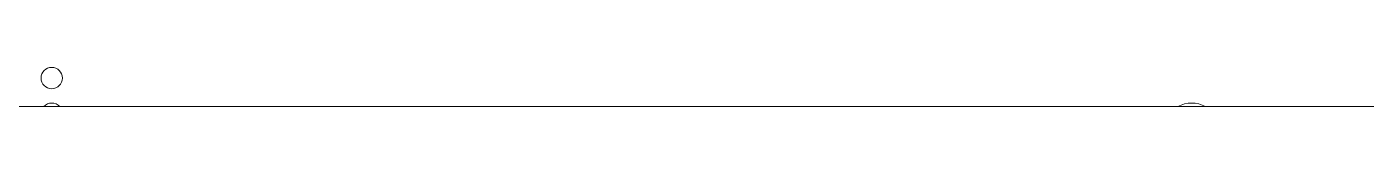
# Model space of a CAD drawing. Header units: metres. Extents: x 0.424 to 0.895, y -0.018 to 0.953.
# Drawn here: x 0.5987 to 0.6175, y 0.59078 to 0.59133 of the extents above; entities that cross this region are included whole.
import ezdxf

# ---------------------------------------------------------------- set-up
doc = ezdxf.new("R2010")
doc.units = ezdxf.units.M
doc.layers.add('Sichtbar (ISO)', color=7, linetype='Continuous', lineweight=50)

msp = doc.modelspace()

# ---------------------------------------------------------------- linework, layer by layer
at = {"layer": 'Sichtbar (ISO)', "lineweight": 9}
msp.add_line((0.6552, 0.5907760999609756), (0.5603999999999998, 0.5907760999609757), dxfattribs=at)
msp.add_circle((0.5990500000000009, 0.5911760999609749), 0.0001499999999996362, dxfattribs=at)
for centre, radius, start, end in [((0.5990500000000009, 0.5906760999609748), 0.0001499999999997243, 41.81031489588445, 138.1896851042314), ((0.6150500000000009, 0.5904260999609748), 0.0003999999999999464, 61.04497562819439, 118.9550243718626)]:
    msp.add_arc(centre, radius, start, end, dxfattribs=at)

doc.saveas('drawing.dxf')
